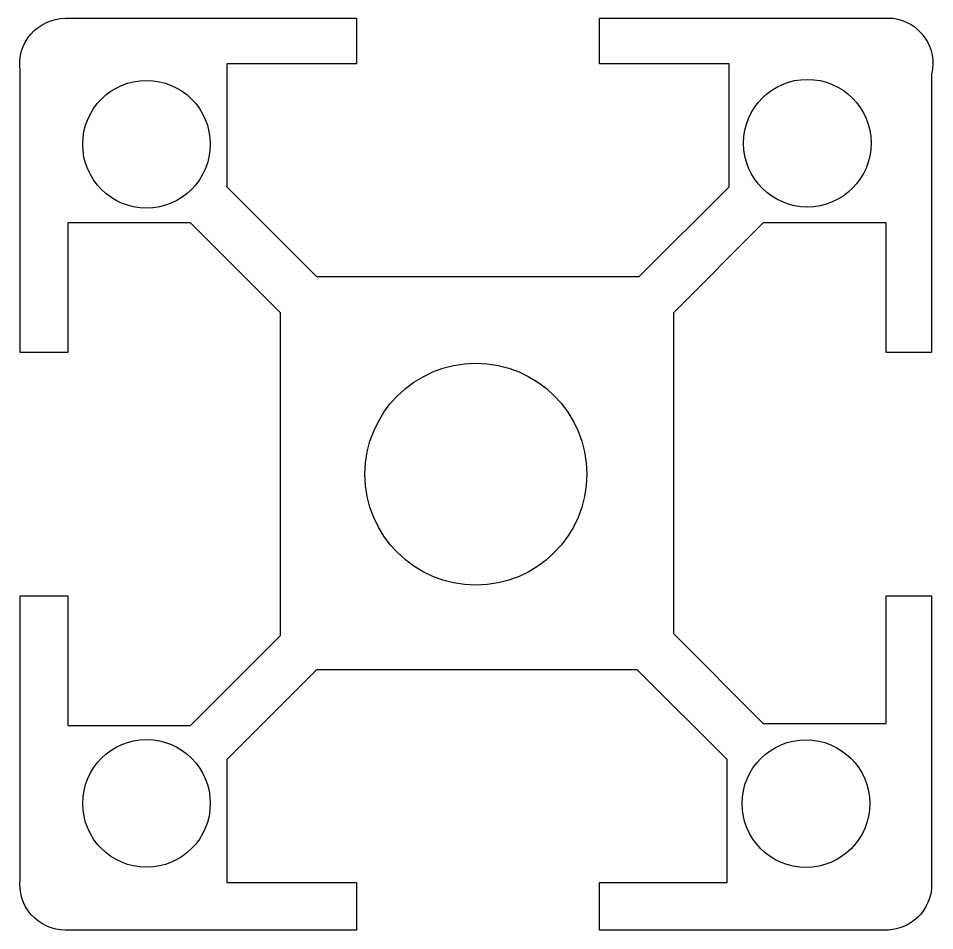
# Model space of a CAD drawing. Extents: x -15.1 to 15.1, y -15 to 15.
import ezdxf

# ---------------------------------------------------------------- set-up
doc = ezdxf.new("R2010")
doc.units = 0
doc.layers.get('0').update_dxf_attribs({"linetype": 'continuous'})

# ---------------------------------------------------------------- blocks, each defined once
blk = doc.blocks.new('SKETCH001')
at = {"color": 7}
blk.add_lwpolyline([(-13.432, 4), (-15, 4), (-15, 13.292, -0.455593), (-13.515, 15), (-3.932, 15), (-3.932, 13.5), (-8.2, 13.5), (-8.2, 9.458), (-5.242, 6.5), (5.378, 6.5), (8.336, 9.458), (8.336, 13.5), (4.068, 13.5), (4.068, 15), (13.735, 15, -0.446315), (15, 13.16), (15, 4), (13.5, 4), (13.5, 8.268), (9.458, 8.268), (6.5, 5.31), (6.5, -5.242), (9.458, -8.2), (13.5, -8.2), (13.5, -4), (15, -4), (15, -13.504, -0.427412), (13.43, -15), (4.068, -15), (4.068, -13.432), (8.268, -13.432), (8.268, -9.39), (5.31, -6.432), (-5.242, -6.432), (-8.2, -9.39), (-8.2, -13.432), (-3.932, -13.432), (-3.932, -15), (-13.511, -15, -0.450444), (-15, -13.317), (-15, -4), (-13.432, -4), (-13.432, -8.268), (-9.39, -8.268), (-6.432, -5.31), (-6.432, 5.31), (-9.39, 8.268), (-13.432, 8.268)], format="xyb", close=True, dxfattribs=at)
for centre, radius in [((10.91, 10.892), 2.1), ((-10.842, 10.858), 2.1), ((0, 0), 3.65), ((-10.841, -10.832), 2.1), ((10.862, -10.838), 2.1)]:
    blk.add_circle(centre, radius, dxfattribs=at)

msp = doc.modelspace()

# ---------------------------------------------------------------- block references
at = {"color": 7}
msp.add_blockref('SKETCH001', (0, 0), dxfattribs=at)

doc.saveas('drawing.dxf')
